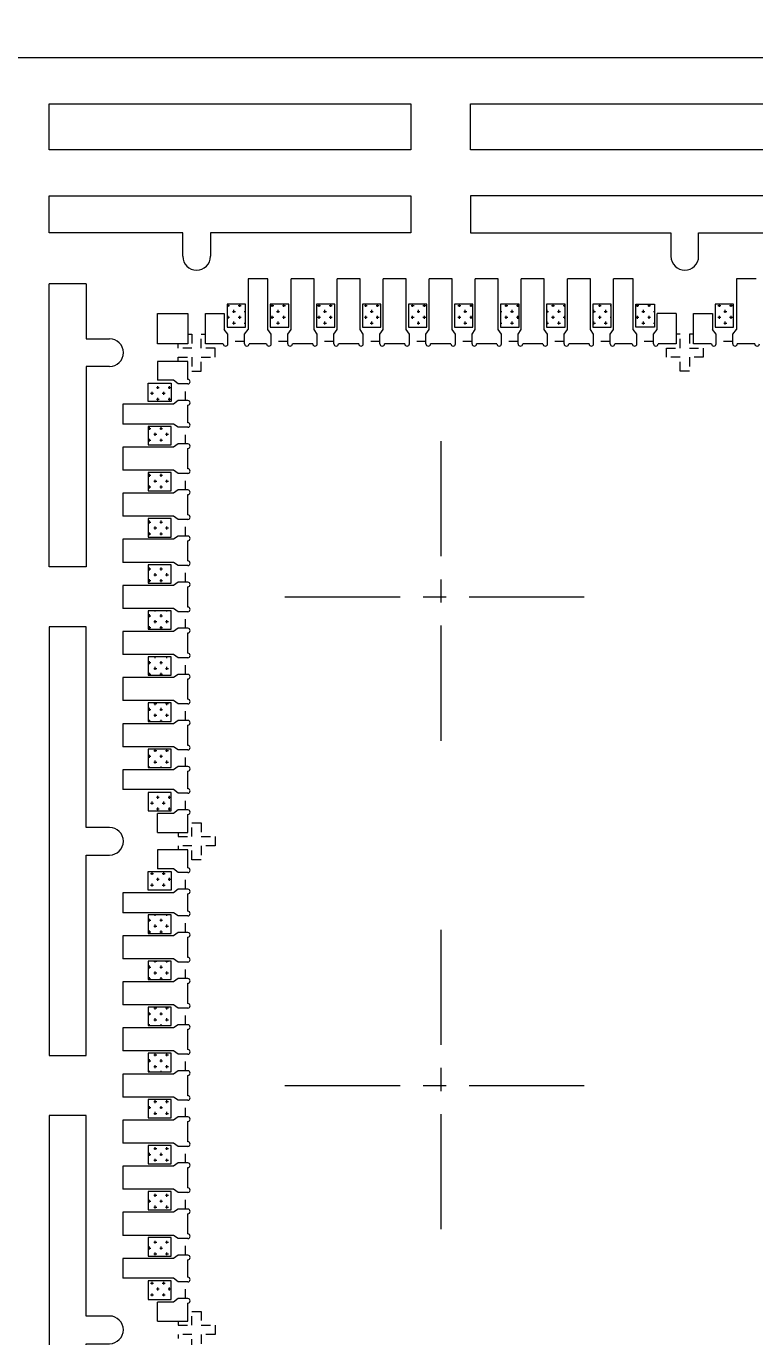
# Model space of a CAD drawing. Header units: millimetres. Extents: x 4859 to 4983, y 1620 to 1771.
# Drawn here: x 4888.55 to 4896.46, y 1741.75 to 1755.96 of the extents above; entities that cross this region are included whole.
import ezdxf

# ---------------------------------------------------------------- set-up
doc = ezdxf.new("R2010")
doc.units = ezdxf.units.MM
doc.linetypes.add('CENTER', pattern=[2, 1.25, -0.25, 0.25, -0.25])
doc.linetypes.add('HIDDEN', pattern=[0.375, 0.25, -0.125])
for name, color, linetype in [('1D', 4, 'Continuous'), ('2D', 4, 'Continuous'), ('PKG', 2, 'Continuous'), ('PLATING', 3, 'Continuous'), ('中心线', 1, 'CENTER')]:
    doc.layers.add(name, color=color, linetype=linetype)
pattern_1 = [(0, (-4196.66482, -1663.62), (0.0635, 0.0635), [0.03175, -0.09525]), (90, (-4196.64895, -1663.63588), (-0.0635, 0.0635), [0.03175, -0.09525])]
pattern_2 = [(0, (-4198.41482, -1663.62), (0.0635, 0.0635), [0.03175, -0.09525]), (90, (-4198.39895, -1663.63588), (-0.0635, 0.0635), [0.03175, -0.09525])]

msp = doc.modelspace()

# ---------------------------------------------------------------- hatches: boundary and pattern name
at = {"layer": 'PLATING', "lineweight": 5}
h = msp.add_hatch(dxfattribs=at)
h.set_pattern_fill('CROSS', color=3, scale=0.01)
h.set_pattern_definition(pattern_2)
h.paths.add_polyline_path([(4890.7257, 1752.9479), (4890.9257, 1752.9479), (4890.9257, 1752.6979), (4890.7257, 1752.6979)])
h = msp.add_hatch(dxfattribs=at)
h.set_pattern_fill('CROSS', color=3, scale=0.01)
h.set_pattern_definition(pattern_1)
h.paths.add_polyline_path([(4891.3957, 1752.6979), (4891.1957, 1752.6979), (4891.1957, 1752.9479), (4891.3957, 1752.9479)])
h = msp.add_hatch(dxfattribs=at)
h.set_pattern_fill('CROSS', color=3, scale=0.01)
h.set_pattern_definition(pattern_1)
h.paths.add_polyline_path([(4891.8957, 1752.6979), (4891.6957, 1752.6979), (4891.6957, 1752.9479), (4891.8957, 1752.9479)])
h = msp.add_hatch(dxfattribs=at)
h.set_pattern_fill('CROSS', color=3, scale=0.01)
h.set_pattern_definition(pattern_1)
h.paths.add_polyline_path([(4892.3957, 1752.6979), (4892.1957, 1752.6979), (4892.1957, 1752.9479), (4892.3957, 1752.9479)])
h = msp.add_hatch(dxfattribs=at)
h.set_pattern_fill('CROSS', color=3, scale=0.01)
h.set_pattern_definition(pattern_1)
h.paths.add_polyline_path([(4892.8957, 1752.6979), (4892.6957, 1752.6979), (4892.6957, 1752.9479), (4892.8957, 1752.9479)])
h = msp.add_hatch(dxfattribs=at)
h.set_pattern_fill('CROSS', color=3, scale=0.01)
h.set_pattern_definition(pattern_1)
h.paths.add_polyline_path([(4893.3957, 1752.6979), (4893.1957, 1752.6979), (4893.1957, 1752.9479), (4893.3957, 1752.9479)])
h = msp.add_hatch(dxfattribs=at)
h.set_pattern_fill('CROSS', color=3, scale=0.01)
h.set_pattern_definition(pattern_1)
h.paths.add_polyline_path([(4893.8957, 1752.6979), (4893.6957, 1752.6979), (4893.6957, 1752.9479), (4893.8957, 1752.9479)])
h = msp.add_hatch(dxfattribs=at)
h.set_pattern_fill('CROSS', color=3, scale=0.01)
h.set_pattern_definition(pattern_1)
h.paths.add_polyline_path([(4894.3957, 1752.6979), (4894.1957, 1752.6979), (4894.1957, 1752.9479), (4894.3957, 1752.9479)])
h = msp.add_hatch(dxfattribs=at)
h.set_pattern_fill('CROSS', color=3, scale=0.01)
h.set_pattern_definition(pattern_1)
h.paths.add_polyline_path([(4894.8957, 1752.6979), (4894.6957, 1752.6979), (4894.6957, 1752.9479), (4894.8957, 1752.9479)])
h = msp.add_hatch(dxfattribs=at)
h.set_pattern_fill('CROSS', color=3, scale=0.01)
h.set_pattern_definition(pattern_2)
h.paths.add_polyline_path([(4895.3657, 1752.6979), (4895.1657, 1752.6979), (4895.1657, 1752.9479), (4895.3657, 1752.9479)])
h = msp.add_hatch(dxfattribs=at)
h.set_pattern_fill('CROSS', color=3, scale=0.01)
h.set_pattern_definition(pattern_2)
h.paths.add_polyline_path([(4896.0257, 1752.9479), (4896.2257, 1752.9479), (4896.2257, 1752.6979), (4896.0257, 1752.6979)])
h = msp.add_hatch(dxfattribs=at)
h.set_pattern_fill('CROSS', color=3, scale=0.01)
h.set_pattern_definition(pattern_2)
h.paths.add_polyline_path([(4890.1207, 1752.0929), (4890.1207, 1751.8929), (4889.8707, 1751.8929), (4889.8707, 1752.0929)])
h = msp.add_hatch(dxfattribs=at)
h.set_pattern_fill('CROSS', color=3, scale=0.01)
h.set_pattern_definition(pattern_1)
h.paths.add_polyline_path([(4890.1207, 1751.6229), (4890.1207, 1751.4229), (4889.8707, 1751.4229), (4889.8707, 1751.6229)])
h = msp.add_hatch(dxfattribs=at)
h.set_pattern_fill('CROSS', color=3, scale=0.01)
h.set_pattern_definition(pattern_1)
h.paths.add_polyline_path([(4890.1207, 1751.1229), (4890.1207, 1750.9229), (4889.8707, 1750.9229), (4889.8707, 1751.1229)])
h = msp.add_hatch(dxfattribs=at)
h.set_pattern_fill('CROSS', color=3, scale=0.01)
h.set_pattern_definition(pattern_1)
h.paths.add_polyline_path([(4890.1207, 1750.6229), (4890.1207, 1750.4229), (4889.8707, 1750.4229), (4889.8707, 1750.6229)])
h = msp.add_hatch(dxfattribs=at)
h.set_pattern_fill('CROSS', color=3, scale=0.01)
h.set_pattern_definition(pattern_1)
h.paths.add_polyline_path([(4890.1207, 1750.1229), (4890.1207, 1749.9229), (4889.8707, 1749.9229), (4889.8707, 1750.1229)])
h = msp.add_hatch(dxfattribs=at)
h.set_pattern_fill('CROSS', color=3, scale=0.01)
h.set_pattern_definition(pattern_1)
h.paths.add_polyline_path([(4890.1207, 1749.6229), (4890.1207, 1749.4229), (4889.8707, 1749.4229), (4889.8707, 1749.6229)])
h = msp.add_hatch(dxfattribs=at)
h.set_pattern_fill('CROSS', color=3, scale=0.01)
h.set_pattern_definition(pattern_1)
h.paths.add_polyline_path([(4890.1207, 1749.1229), (4890.1207, 1748.9229), (4889.8707, 1748.9229), (4889.8707, 1749.1229)])
h = msp.add_hatch(dxfattribs=at)
h.set_pattern_fill('CROSS', color=3, scale=0.01)
h.set_pattern_definition(pattern_1)
h.paths.add_polyline_path([(4890.1207, 1748.6229), (4890.1207, 1748.4229), (4889.8707, 1748.4229), (4889.8707, 1748.6229)])
h = msp.add_hatch(dxfattribs=at)
h.set_pattern_fill('CROSS', color=3, scale=0.01)
h.set_pattern_definition(pattern_1)
h.paths.add_polyline_path([(4890.1207, 1748.1229), (4890.1207, 1747.9229), (4889.8707, 1747.9229), (4889.8707, 1748.1229)])
h = msp.add_hatch(dxfattribs=at)
h.set_pattern_fill('CROSS', color=3, scale=0.01)
h.set_pattern_definition(pattern_2)
h.paths.add_polyline_path([(4889.8707, 1747.4529), (4889.8707, 1747.6529), (4890.1207, 1747.6529), (4890.1207, 1747.4529)])
h = msp.add_hatch(dxfattribs=at)
h.set_pattern_fill('CROSS', color=3, scale=0.01)
h.set_pattern_definition(pattern_2)
h.paths.add_polyline_path([(4890.1207, 1746.7929), (4890.1207, 1746.5929), (4889.8707, 1746.5929), (4889.8707, 1746.7929)])
h = msp.add_hatch(dxfattribs=at)
h.set_pattern_fill('CROSS', color=3, scale=0.01)
h.set_pattern_definition(pattern_1)
h.paths.add_polyline_path([(4890.1207, 1746.3229), (4890.1207, 1746.1229), (4889.8707, 1746.1229), (4889.8707, 1746.3229)])
h = msp.add_hatch(dxfattribs=at)
h.set_pattern_fill('CROSS', color=3, scale=0.01)
h.set_pattern_definition(pattern_1)
h.paths.add_polyline_path([(4890.1207, 1745.8229), (4890.1207, 1745.6229), (4889.8707, 1745.6229), (4889.8707, 1745.8229)])
h = msp.add_hatch(dxfattribs=at)
h.set_pattern_fill('CROSS', color=3, scale=0.01)
h.set_pattern_definition(pattern_1)
h.paths.add_polyline_path([(4890.1207, 1745.3229), (4890.1207, 1745.1229), (4889.8707, 1745.1229), (4889.8707, 1745.3229)])
h = msp.add_hatch(dxfattribs=at)
h.set_pattern_fill('CROSS', color=3, scale=0.01)
h.set_pattern_definition(pattern_1)
h.paths.add_polyline_path([(4890.1207, 1744.8229), (4890.1207, 1744.6229), (4889.8707, 1744.6229), (4889.8707, 1744.8229)])
h = msp.add_hatch(dxfattribs=at)
h.set_pattern_fill('CROSS', color=3, scale=0.01)
h.set_pattern_definition(pattern_1)
h.paths.add_polyline_path([(4890.1207, 1744.3229), (4890.1207, 1744.1229), (4889.8707, 1744.1229), (4889.8707, 1744.3229)])
h = msp.add_hatch(dxfattribs=at)
h.set_pattern_fill('CROSS', color=3, scale=0.01)
h.set_pattern_definition(pattern_1)
h.paths.add_polyline_path([(4890.1207, 1743.8229), (4890.1207, 1743.6229), (4889.8707, 1743.6229), (4889.8707, 1743.8229)])
h = msp.add_hatch(dxfattribs=at)
h.set_pattern_fill('CROSS', color=3, scale=0.01)
h.set_pattern_definition(pattern_1)
h.paths.add_polyline_path([(4890.1207, 1743.3229), (4890.1207, 1743.1229), (4889.8707, 1743.1229), (4889.8707, 1743.3229)])
h = msp.add_hatch(dxfattribs=at)
h.set_pattern_fill('CROSS', color=3, scale=0.01)
h.set_pattern_definition(pattern_1)
h.paths.add_polyline_path([(4890.1207, 1742.8229), (4890.1207, 1742.6229), (4889.8707, 1742.6229), (4889.8707, 1742.8229)])
h = msp.add_hatch(dxfattribs=at)
h.set_pattern_fill('CROSS', color=3, scale=0.01)
h.set_pattern_definition(pattern_2)
h.paths.add_polyline_path([(4889.8707, 1742.1529), (4889.8707, 1742.3529), (4890.1207, 1742.3529), (4890.1207, 1742.1529)])

# ---------------------------------------------------------------- linework, layer by layer
at = {"lineweight": 5}
for p, q in [((4888.7957, 1753.7229), (4888.7957, 1754.1229)), ((4888.7957, 1754.1229), (4892.7207, 1754.1229)), ((4892.7207, 1754.1229), (4892.7207, 1753.7229)), ((4890.2457, 1753.7229), (4888.7957, 1753.7229)), ((4890.2457, 1753.4679), (4890.2457, 1753.7229)), ((4892.7207, 1753.7229), (4890.5457, 1753.7229)), ((4890.5457, 1753.7229), (4890.5457, 1753.4679)), ((4888.7957, 1750.0979), (4888.7957, 1753.1679)), ((4889.1957, 1753.1679), (4888.7957, 1753.1679)), ((4889.1957, 1753.1679), (4889.1957, 1752.5729)), ((4891.1707, 1753.2229), (4890.9557, 1753.2229)), ((4890.9557, 1753.2229), (4890.9557, 1752.6729)), ((4891.1707, 1752.6729), (4891.1707, 1753.2229)), ((4891.6707, 1753.2229), (4891.4207, 1753.2229)), ((4891.4207, 1752.6729), (4891.4207, 1753.2229)), ((4891.6707, 1752.6729), (4891.6707, 1753.2229)), ((4892.1707, 1753.2229), (4891.9207, 1753.2229)), ((4891.9207, 1752.6729), (4891.9207, 1753.2229)), ((4892.1707, 1752.6729), (4892.1707, 1753.2229)), ((4892.6707, 1753.2229), (4892.4207, 1753.2229)), ((4892.4207, 1752.6729), (4892.4207, 1753.2229)), ((4892.6707, 1752.6729), (4892.6707, 1753.2229)), ((4893.1707, 1753.2229), (4892.9207, 1753.2229)), ((4892.9207, 1752.6729), (4892.9207, 1753.2229)), ((4893.1707, 1752.6729), (4893.1707, 1753.2229)), ((4893.6707, 1753.2229), (4893.4207, 1753.2229)), ((4893.4207, 1752.6729), (4893.4207, 1753.2229)), ((4893.6707, 1752.6729), (4893.6707, 1753.2229)), ((4894.1707, 1753.2229), (4893.9207, 1753.2229)), ((4893.9207, 1752.6729), (4893.9207, 1753.2229)), ((4894.1707, 1752.6729), (4894.1707, 1753.2229)), ((4894.6707, 1753.2229), (4894.4207, 1753.2229)), ((4894.4207, 1752.6729), (4894.4207, 1753.2229)), ((4894.6707, 1752.6729), (4894.6707, 1753.2229)), ((4895.1357, 1753.2229), (4894.9207, 1753.2229)), ((4894.9207, 1752.6729), (4894.9207, 1753.2229)), ((4895.1357, 1752.6729), (4895.1357, 1753.2229)), ((4896.4707, 1753.2229), (4896.2557, 1753.2229)), ((4896.2557, 1753.2229), (4896.2557, 1752.6729)), ((4890.4907, 1752.8479), (4890.6957, 1752.8479)), ((4890.6957, 1752.8479), (4890.6957, 1752.6729)), ((4895.6007, 1752.8479), (4895.3957, 1752.8479)), ((4895.3957, 1752.6729), (4895.3957, 1752.8479)), ((4895.7907, 1752.8479), (4895.9957, 1752.8479)), ((4895.9957, 1752.8479), (4895.9957, 1752.6729)), ((4889.1957, 1752.5729), (4889.4507, 1752.5729)), ((4890.7357, 1752.6229), (4890.6957, 1752.6729)), ((4890.7357, 1752.5179), (4890.7357, 1752.6229)), ((4890.9157, 1752.6229), (4890.9557, 1752.6729)), ((4890.9157, 1752.5179), (4890.9157, 1752.6229)), ((4891.2057, 1752.6229), (4891.1707, 1752.6729)), ((4891.2057, 1752.5179), (4891.2057, 1752.6229)), ((4891.3857, 1752.6229), (4891.4207, 1752.6729)), ((4891.3857, 1752.5179), (4891.3857, 1752.6229)), ((4891.7057, 1752.6229), (4891.6707, 1752.6729)), ((4891.7057, 1752.5179), (4891.7057, 1752.6229)), ((4891.8857, 1752.6229), (4891.9207, 1752.6729)), ((4891.8857, 1752.5179), (4891.8857, 1752.6229)), ((4892.2057, 1752.6229), (4892.1707, 1752.6729)), ((4892.2057, 1752.5179), (4892.2057, 1752.6229)), ((4892.3857, 1752.6229), (4892.4207, 1752.6729)), ((4892.3857, 1752.5179), (4892.3857, 1752.6229)), ((4892.7057, 1752.6229), (4892.6707, 1752.6729)), ((4892.7057, 1752.5179), (4892.7057, 1752.6229)), ((4892.8857, 1752.6229), (4892.9207, 1752.6729)), ((4892.8857, 1752.5179), (4892.8857, 1752.6229)), ((4893.2057, 1752.6229), (4893.1707, 1752.6729)), ((4893.2057, 1752.5179), (4893.2057, 1752.6229)), ((4893.3857, 1752.6229), (4893.4207, 1752.6729)), ((4893.3857, 1752.5179), (4893.3857, 1752.6229)), ((4893.7057, 1752.6229), (4893.6707, 1752.6729)), ((4893.7057, 1752.5179), (4893.7057, 1752.6229)), ((4893.8857, 1752.6229), (4893.9207, 1752.6729)), ((4893.8857, 1752.5179), (4893.8857, 1752.6229)), ((4894.2057, 1752.6229), (4894.1707, 1752.6729)), ((4894.2057, 1752.5179), (4894.2057, 1752.6229)), ((4894.3857, 1752.6229), (4894.4207, 1752.6729)), ((4894.3857, 1752.5179), (4894.3857, 1752.6229)), ((4894.7057, 1752.6229), (4894.6707, 1752.6729)), ((4894.7057, 1752.5179), (4894.7057, 1752.6229)), ((4894.8857, 1752.6229), (4894.9207, 1752.6729)), ((4894.8857, 1752.5179), (4894.8857, 1752.6229)), ((4895.1757, 1752.6229), (4895.1357, 1752.6729)), ((4895.1757, 1752.5179), (4895.1757, 1752.6229)), ((4895.3557, 1752.6229), (4895.3957, 1752.6729)), ((4895.3557, 1752.5179), (4895.3557, 1752.6229)), ((4896.0357, 1752.6229), (4895.9957, 1752.6729)), ((4896.0357, 1752.5179), (4896.0357, 1752.6229)), ((4896.2157, 1752.6229), (4896.2557, 1752.6729)), ((4896.2157, 1752.5179), (4896.2157, 1752.6229)), ((4889.4507, 1752.2729), (4889.1957, 1752.2729)), ((4889.1957, 1752.2729), (4889.1957, 1750.0979)), ((4889.9707, 1752.3279), (4889.9707, 1752.1229)), ((4890.1457, 1752.1229), (4889.9707, 1752.1229)), ((4890.1957, 1752.0829), (4890.1457, 1752.1229)), ((4890.3007, 1752.0829), (4890.1957, 1752.0829)), ((4889.5957, 1751.8629), (4889.5957, 1751.6479)), ((4890.1457, 1751.8629), (4889.5957, 1751.8629)), ((4890.1957, 1751.9029), (4890.1457, 1751.8629)), ((4890.3007, 1751.9029), (4890.1957, 1751.9029)), ((4890.1457, 1751.6479), (4889.5957, 1751.6479)), ((4890.1957, 1751.6129), (4890.1457, 1751.6479)), ((4890.3007, 1751.6129), (4890.1957, 1751.6129)), ((4890.1957, 1751.4329), (4890.1457, 1751.3979)), ((4890.3007, 1751.4329), (4890.1957, 1751.4329)), ((4889.5957, 1751.3979), (4889.5957, 1751.1479)), ((4890.1457, 1751.3979), (4889.5957, 1751.3979)), ((4890.1457, 1751.1479), (4889.5957, 1751.1479)), ((4890.1957, 1751.1129), (4890.1457, 1751.1479)), ((4890.3007, 1751.1129), (4890.1957, 1751.1129)), ((4889.5957, 1750.8979), (4889.5957, 1750.6479)), ((4890.1457, 1750.8979), (4889.5957, 1750.8979)), ((4890.1957, 1750.9329), (4890.1457, 1750.8979)), ((4890.3007, 1750.9329), (4890.1957, 1750.9329)), ((4890.1457, 1750.6479), (4889.5957, 1750.6479)), ((4890.1957, 1750.6129), (4890.1457, 1750.6479)), ((4890.3007, 1750.6129), (4890.1957, 1750.6129)), ((4890.1957, 1750.4329), (4890.1457, 1750.3979)), ((4890.3007, 1750.4329), (4890.1957, 1750.4329)), ((4889.5957, 1750.3979), (4889.5957, 1750.1479)), ((4890.1457, 1750.3979), (4889.5957, 1750.3979)), ((4890.1457, 1750.1479), (4889.5957, 1750.1479)), ((4890.1957, 1750.1129), (4890.1457, 1750.1479)), ((4889.1957, 1750.0979), (4888.7957, 1750.0979)), ((4890.3007, 1750.1129), (4890.1957, 1750.1129)), ((4889.5957, 1749.8979), (4889.5957, 1749.6479)), ((4890.1457, 1749.8979), (4889.5957, 1749.8979)), ((4890.1957, 1749.9329), (4890.1457, 1749.8979)), ((4890.3007, 1749.9329), (4890.1957, 1749.9329)), ((4890.1457, 1749.6479), (4889.5957, 1749.6479)), ((4890.1957, 1749.6129), (4890.1457, 1749.6479)), ((4890.3007, 1749.6129), (4890.1957, 1749.6129)), ((4890.1957, 1749.4329), (4890.1457, 1749.3979)), ((4890.3007, 1749.4329), (4890.1957, 1749.4329)), ((4889.5957, 1749.3979), (4889.5957, 1749.1479)), ((4890.1457, 1749.3979), (4889.5957, 1749.3979)), ((4890.1457, 1749.1479), (4889.5957, 1749.1479)), ((4890.1957, 1749.1129), (4890.1457, 1749.1479)), ((4890.3007, 1749.1129), (4890.1957, 1749.1129)), ((4889.5957, 1748.8979), (4889.5957, 1748.6479)), ((4890.1457, 1748.8979), (4889.5957, 1748.8979)), ((4890.1957, 1748.9329), (4890.1457, 1748.8979)), ((4890.3007, 1748.9329), (4890.1957, 1748.9329)), ((4890.1457, 1748.6479), (4889.5957, 1748.6479)), ((4890.1957, 1748.6129), (4890.1457, 1748.6479)), ((4890.3007, 1748.6129), (4890.1957, 1748.6129)), ((4890.1957, 1748.4329), (4890.1457, 1748.3979)), ((4890.3007, 1748.4329), (4890.1957, 1748.4329)), ((4889.5957, 1748.3979), (4889.5957, 1748.1479)), ((4890.1457, 1748.3979), (4889.5957, 1748.3979)), ((4890.1457, 1748.1479), (4889.5957, 1748.1479)), ((4890.1957, 1748.1129), (4890.1457, 1748.1479)), ((4890.3007, 1748.1129), (4890.1957, 1748.1129)), ((4889.5957, 1747.8979), (4889.5957, 1747.6829)), ((4890.1457, 1747.8979), (4889.5957, 1747.8979)), ((4890.1957, 1747.9329), (4890.1457, 1747.8979)), ((4890.3007, 1747.9329), (4890.1957, 1747.9329)), ((4890.1457, 1747.6829), (4889.5957, 1747.6829)), ((4890.1957, 1747.6429), (4890.1457, 1747.6829)), ((4890.3007, 1747.6429), (4890.1957, 1747.6429)), ((4890.1957, 1747.4629), (4890.1457, 1747.4229)), ((4890.3007, 1747.4629), (4890.1957, 1747.4629)), ((4889.9707, 1747.2179), (4889.9707, 1747.4229)), ((4890.1457, 1747.4229), (4889.9707, 1747.4229)), ((4889.9707, 1747.0279), (4889.9707, 1746.8229)), ((4890.1457, 1746.8229), (4889.9707, 1746.8229)), ((4890.1957, 1746.7829), (4890.1457, 1746.8229)), ((4890.3007, 1746.7829), (4890.1957, 1746.7829)), ((4890.1957, 1746.6029), (4890.1457, 1746.5629)), ((4890.3007, 1746.6029), (4890.1957, 1746.6029)), ((4889.5957, 1746.5629), (4889.5957, 1746.3479)), ((4890.1457, 1746.5629), (4889.5957, 1746.5629)), ((4890.1457, 1746.3479), (4889.5957, 1746.3479)), ((4890.1957, 1746.3129), (4890.1457, 1746.3479)), ((4890.3007, 1746.3129), (4890.1957, 1746.3129)), ((4889.5957, 1746.0979), (4889.5957, 1745.8479)), ((4890.1457, 1746.0979), (4889.5957, 1746.0979)), ((4890.1957, 1746.1329), (4890.1457, 1746.0979)), ((4890.3007, 1746.1329), (4890.1957, 1746.1329)), ((4890.1457, 1745.8479), (4889.5957, 1745.8479)), ((4890.1957, 1745.8129), (4890.1457, 1745.8479)), ((4890.3007, 1745.8129), (4890.1957, 1745.8129)), ((4889.5957, 1745.5979), (4889.5957, 1745.3479)), ((4890.1457, 1745.5979), (4889.5957, 1745.5979)), ((4890.1957, 1745.6329), (4890.1457, 1745.5979)), ((4890.3007, 1745.6329), (4890.1957, 1745.6329)), ((4890.1457, 1745.3479), (4889.5957, 1745.3479)), ((4890.1957, 1745.3129), (4890.1457, 1745.3479)), ((4890.3007, 1745.3129), (4890.1957, 1745.3129)), ((4889.5957, 1745.0979), (4889.5957, 1744.8479)), ((4890.1457, 1745.0979), (4889.5957, 1745.0979)), ((4890.1957, 1745.1329), (4890.1457, 1745.0979)), ((4890.3007, 1745.1329), (4890.1957, 1745.1329)), ((4890.1457, 1744.8479), (4889.5957, 1744.8479)), ((4890.1957, 1744.8129), (4890.1457, 1744.8479)), ((4890.3007, 1744.8129), (4890.1957, 1744.8129)), ((4889.5957, 1744.5979), (4889.5957, 1744.3479)), ((4890.1457, 1744.5979), (4889.5957, 1744.5979)), ((4890.1957, 1744.6329), (4890.1457, 1744.5979)), ((4890.3007, 1744.6329), (4890.1957, 1744.6329)), ((4890.1457, 1744.3479), (4889.5957, 1744.3479)), ((4890.1957, 1744.3129), (4890.1457, 1744.3479)), ((4890.3007, 1744.3129), (4890.1957, 1744.3129)), ((4889.5957, 1744.0979), (4889.5957, 1743.8479)), ((4890.1457, 1744.0979), (4889.5957, 1744.0979)), ((4890.1957, 1744.1329), (4890.1457, 1744.0979)), ((4890.3007, 1744.1329), (4890.1957, 1744.1329)), ((4890.1457, 1743.8479), (4889.5957, 1743.8479)), ((4890.1957, 1743.8129), (4890.1457, 1743.8479)), ((4890.3007, 1743.8129), (4890.1957, 1743.8129)), ((4889.5957, 1743.5979), (4889.5957, 1743.3479)), ((4890.1457, 1743.5979), (4889.5957, 1743.5979)), ((4890.1957, 1743.6329), (4890.1457, 1743.5979)), ((4890.3007, 1743.6329), (4890.1957, 1743.6329)), ((4890.1457, 1743.3479), (4889.5957, 1743.3479)), ((4890.1957, 1743.3129), (4890.1457, 1743.3479)), ((4890.3007, 1743.3129), (4890.1957, 1743.3129)), ((4889.5957, 1743.0979), (4889.5957, 1742.8479)), ((4890.1457, 1743.0979), (4889.5957, 1743.0979)), ((4890.1957, 1743.1329), (4890.1457, 1743.0979)), ((4890.3007, 1743.1329), (4890.1957, 1743.1329)), ((4890.1457, 1742.8479), (4889.5957, 1742.8479)), ((4890.1957, 1742.8129), (4890.1457, 1742.8479)), ((4890.3007, 1742.8129), (4890.1957, 1742.8129)), ((4890.1957, 1742.6329), (4890.1457, 1742.5979)), ((4890.3007, 1742.6329), (4890.1957, 1742.6329)), ((4889.5957, 1742.5979), (4889.5957, 1742.3829)), ((4890.1457, 1742.5979), (4889.5957, 1742.5979)), ((4890.1457, 1742.3829), (4889.5957, 1742.3829)), ((4890.1957, 1742.3429), (4890.1457, 1742.3829)), ((4890.3007, 1742.3429), (4890.1957, 1742.3429)), ((4889.9707, 1741.9179), (4889.9707, 1742.1229)), ((4890.1457, 1742.1229), (4889.9707, 1742.1229)), ((4890.1957, 1742.1629), (4890.1457, 1742.1229)), ((4890.3007, 1742.1629), (4890.1957, 1742.1629))]:
    msp.add_line(p, q, dxfattribs=at)
for points in [[(4888.7957, 1755.1229), (4892.7207, 1755.1229), (4892.7207, 1754.6229), (4888.7957, 1754.6229)], [(4893.3707, 1755.1229), (4898.0207, 1755.1229), (4898.0207, 1754.6229), (4893.3707, 1754.6229)], [(4890.3007, 1752.5179), (4889.9707, 1752.5179), (4889.9707, 1752.8479), (4890.3007, 1752.8479)]]:
    msp.add_lwpolyline(points, close=True, dxfattribs=at)
for points in [[(4895.5457, 1753.4679, 1), (4895.8457, 1753.4679), (4895.8457, 1753.7229), (4898.0207, 1753.7229), (4898.0207, 1754.1229), (4893.3707, 1754.1229), (4893.3707, 1753.7229), (4895.5457, 1753.7229)], [(4889.4507, 1746.9729, 1), (4889.4507, 1747.2729), (4889.1957, 1747.2729), (4889.1957, 1749.4479), (4888.7957, 1749.4479), (4888.7957, 1744.7979), (4889.1957, 1744.7979), (4889.1957, 1746.9729)], [(4889.4507, 1741.6729, 1), (4889.4507, 1741.9729), (4889.1957, 1741.9729), (4889.1957, 1744.1479), (4888.7957, 1744.1479), (4888.7957, 1739.4979), (4889.1957, 1739.4979), (4889.1957, 1741.6729)]]:
    msp.add_lwpolyline(points, format="xyb", close=True, dxfattribs=at)
for points in [[(4890.6857, 1752.5179), (4890.4907, 1752.5179), (4890.4907, 1752.8479)], [(4895.6007, 1752.8479), (4895.6007, 1752.5179), (4895.4057, 1752.5179)], [(4895.9857, 1752.5179), (4895.7907, 1752.5179), (4895.7907, 1752.8479)], [(4891.1557, 1752.5179), (4890.9657, 1752.5179)], [(4891.6557, 1752.5179), (4891.4357, 1752.5179)], [(4892.1557, 1752.5179), (4891.9357, 1752.5179)], [(4892.6557, 1752.5179), (4892.4357, 1752.5179)], [(4893.1557, 1752.5179), (4892.9357, 1752.5179)], [(4893.6557, 1752.5179), (4893.4357, 1752.5179)], [(4894.1557, 1752.5179), (4893.9357, 1752.5179)], [(4894.6557, 1752.5179), (4894.4357, 1752.5179)], [(4895.1257, 1752.5179), (4894.9357, 1752.5179)], [(4896.4557, 1752.5179), (4896.2657, 1752.5179)], [(4890.3007, 1752.1329), (4890.3007, 1752.3279), (4889.9707, 1752.3279)], [(4890.3007, 1751.6629), (4890.3007, 1751.8529)], [(4890.3007, 1751.1629), (4890.3007, 1751.3829)], [(4890.3007, 1750.6629), (4890.3007, 1750.8829)], [(4890.3007, 1750.1629), (4890.3007, 1750.3829)], [(4890.3007, 1749.6629), (4890.3007, 1749.8829)], [(4890.3007, 1749.1629), (4890.3007, 1749.3829)], [(4890.3007, 1748.6629), (4890.3007, 1748.8829)], [(4890.3007, 1748.1629), (4890.3007, 1748.3829)], [(4890.3007, 1747.6929), (4890.3007, 1747.8829)], [(4889.9707, 1747.2179), (4890.3007, 1747.2179), (4890.3007, 1747.4129)], [(4890.3007, 1746.8329), (4890.3007, 1747.0279), (4889.9707, 1747.0279)], [(4890.3007, 1746.3629), (4890.3007, 1746.5529)], [(4890.3007, 1745.8629), (4890.3007, 1746.0829)], [(4890.3007, 1745.3629), (4890.3007, 1745.5829)], [(4890.3007, 1744.8629), (4890.3007, 1745.0829)], [(4890.3007, 1744.3629), (4890.3007, 1744.5829)], [(4890.3007, 1743.8629), (4890.3007, 1744.0829)], [(4890.3007, 1743.3629), (4890.3007, 1743.5829)], [(4890.3007, 1742.8629), (4890.3007, 1743.0829)], [(4890.3007, 1742.3929), (4890.3007, 1742.5829)], [(4889.9707, 1741.9179), (4890.3007, 1741.9179), (4890.3007, 1742.1129)]]:
    msp.add_lwpolyline(points, dxfattribs=at)
for centre, radius, start, end in [((4890.3957, 1753.4679), 0.15, 180, 0), ((4889.4507, 1752.4229), 0.15, 270, 90), ((4890.7107, 1752.5179), 0.025, 180, 0), ((4890.9407, 1752.5179), 0.025, 180, 0), ((4891.1807, 1752.5179), 0.025, 180, 0), ((4891.4107, 1752.5179), 0.025, 180, 0), ((4891.6807, 1752.5179), 0.025, 180, 0), ((4891.9107, 1752.5179), 0.025, 180, 0), ((4892.1807, 1752.5179), 0.025, 180, 0), ((4892.4107, 1752.5179), 0.025, 180, 0), ((4892.6807, 1752.5179), 0.025, 180, 0), ((4892.9107, 1752.5179), 0.025, 180, 0), ((4893.1807, 1752.5179), 0.025, 180, 0), ((4893.4107, 1752.5179), 0.025, 180, 0), ((4893.6807, 1752.5179), 0.025, 180, 0), ((4893.9107, 1752.5179), 0.025, 180, 0), ((4894.1807, 1752.5179), 0.025, 180, 0), ((4894.4107, 1752.5179), 0.025, 180, 0), ((4894.6807, 1752.5179), 0.025, 180, 0), ((4894.9107, 1752.5179), 0.025, 180, 0), ((4895.1507, 1752.5179), 0.025, 180, 0), ((4895.3807, 1752.5179), 0.025, 180, 0), ((4896.0107, 1752.5179), 0.025, 180, 0), ((4896.2407, 1752.5179), 0.025, 180, 0), ((4896.4807, 1752.5179), 0.025, 180, 0), ((4890.3007, 1752.1079), 0.025, 270, 90), ((4890.3007, 1751.8779), 0.025, 270, 90), ((4890.3007, 1751.6379), 0.025, 270, 90), ((4890.3007, 1751.4079), 0.025, 270, 90), ((4890.3007, 1751.1379), 0.025, 270, 90), ((4890.3007, 1750.9079), 0.025, 270, 90), ((4890.3007, 1750.6379), 0.025, 270, 90), ((4890.3007, 1750.4079), 0.025, 270, 90), ((4890.3007, 1750.1379), 0.025, 270, 90), ((4890.3007, 1749.9079), 0.025, 270, 90), ((4890.3007, 1749.6379), 0.025, 270, 90), ((4890.3007, 1749.4079), 0.025, 270, 90), ((4890.3007, 1749.1379), 0.025, 270, 90), ((4890.3007, 1748.9079), 0.025, 270, 90), ((4890.3007, 1748.6379), 0.025, 270, 90), ((4890.3007, 1748.4079), 0.025, 270, 90), ((4890.3007, 1748.1379), 0.025, 270, 90), ((4890.3007, 1747.9079), 0.025, 270, 90), ((4890.3007, 1747.6679), 0.025, 270, 90), ((4890.3007, 1747.4379), 0.025, 270, 90), ((4890.3007, 1746.8079), 0.025, 270, 90), ((4890.3007, 1746.5779), 0.025, 270, 90), ((4890.3007, 1746.3379), 0.025, 270, 90), ((4890.3007, 1746.1079), 0.025, 270, 90), ((4890.3007, 1745.8379), 0.025, 270, 90), ((4890.3007, 1745.6079), 0.025, 270, 90), ((4890.3007, 1745.3379), 0.025, 270, 90), ((4890.3007, 1745.1079), 0.025, 270, 90), ((4890.3007, 1744.8379), 0.025, 270, 90), ((4890.3007, 1744.6079), 0.025, 270, 90), ((4890.3007, 1744.3379), 0.025, 270, 90), ((4890.3007, 1744.1079), 0.025, 270, 90), ((4890.3007, 1743.8379), 0.025, 270, 90), ((4890.3007, 1743.6079), 0.025, 270, 90), ((4890.3007, 1743.3379), 0.025, 270, 90), ((4890.3007, 1743.1079), 0.025, 270, 90), ((4890.3007, 1742.8379), 0.025, 270, 90), ((4890.3007, 1742.6079), 0.025, 270, 90), ((4890.3007, 1742.3679), 0.025, 270, 90), ((4890.3007, 1742.1379), 0.025, 270, 90)]:
    msp.add_arc(centre, radius, start, end, dxfattribs=at)
at = {"layer": '1D', "color": 4, "linetype": 'HIDDEN', "lineweight": 5, "ltscale": 0.3}
for points in [[(4890.9157, 1752.5429), (4890.7357, 1752.5429)], [(4891.3857, 1752.5429), (4891.2057, 1752.5429)], [(4891.8857, 1752.5429), (4891.7057, 1752.5429)], [(4892.3857, 1752.5429), (4892.2057, 1752.5429)], [(4892.8857, 1752.5429), (4892.7057, 1752.5429)], [(4893.3857, 1752.5429), (4893.2057, 1752.5429)], [(4893.8857, 1752.5429), (4893.7057, 1752.5429)], [(4894.3857, 1752.5429), (4894.2057, 1752.5429)], [(4894.8857, 1752.5429), (4894.7057, 1752.5429)], [(4895.3557, 1752.5429), (4895.1757, 1752.5429)], [(4896.2157, 1752.5429), (4896.0357, 1752.5429)], [(4890.2757, 1751.9029), (4890.2757, 1752.0829)], [(4890.2757, 1751.4329), (4890.2757, 1751.6129)], [(4890.2757, 1750.9329), (4890.2757, 1751.1129)], [(4890.2757, 1750.4329), (4890.2757, 1750.6129)], [(4890.2757, 1749.9329), (4890.2757, 1750.1129)], [(4890.2757, 1749.4329), (4890.2757, 1749.6129)], [(4890.2757, 1748.9329), (4890.2757, 1749.1129)], [(4890.2757, 1748.4329), (4890.2757, 1748.6129)], [(4890.2757, 1747.9329), (4890.2757, 1748.1129)], [(4890.2757, 1747.4629), (4890.2757, 1747.6429)], [(4890.2757, 1746.6029), (4890.2757, 1746.7829)], [(4890.2757, 1746.1329), (4890.2757, 1746.3129)], [(4890.2757, 1745.6329), (4890.2757, 1745.8129)], [(4890.2757, 1745.1329), (4890.2757, 1745.3129)], [(4890.2757, 1744.6329), (4890.2757, 1744.8129)], [(4890.2757, 1744.1329), (4890.2757, 1744.3129)], [(4890.2757, 1743.6329), (4890.2757, 1743.8129)], [(4890.2757, 1743.1329), (4890.2757, 1743.3129)], [(4890.2757, 1742.6329), (4890.2757, 1742.8129)], [(4890.2757, 1742.1629), (4890.2757, 1742.3429)]]:
    msp.add_lwpolyline(points, dxfattribs=at)
at = {"layer": '2D', "color": 4, "linetype": 'HIDDEN', "lineweight": 5, "ltscale": 0.3}
for points in [[(4890.3007, 1752.6229), (4890.3457, 1752.6229), (4890.3457, 1752.4729), (4890.1957, 1752.4729), (4890.1957, 1752.5179)], [(4890.1957, 1752.3279), (4890.1957, 1752.3729), (4890.3457, 1752.3729), (4890.3457, 1752.2229), (4890.4457, 1752.2229), (4890.4457, 1752.3729), (4890.5957, 1752.3729), (4890.5957, 1752.4729), (4890.4457, 1752.4729), (4890.4457, 1752.6229), (4890.4907, 1752.6229)], [(4895.7907, 1752.6229), (4895.7457, 1752.6229), (4895.7457, 1752.4729), (4895.8957, 1752.4729), (4895.8957, 1752.3729), (4895.7457, 1752.3729), (4895.7457, 1752.2229), (4895.6457, 1752.2229), (4895.6457, 1752.3729), (4895.4957, 1752.3729), (4895.4957, 1752.4729), (4895.6457, 1752.4729), (4895.6457, 1752.6229), (4895.6007, 1752.6229)], [(4890.1957, 1747.2179), (4890.1957, 1747.1729), (4890.3457, 1747.1729), (4890.3457, 1747.3229), (4890.4457, 1747.3229), (4890.4457, 1747.1729), (4890.5957, 1747.1729), (4890.5957, 1747.0729), (4890.4457, 1747.0729), (4890.4457, 1746.9229), (4890.3457, 1746.9229), (4890.3457, 1747.0729), (4890.1957, 1747.0729), (4890.1957, 1747.0279)], [(4890.1957, 1741.9179), (4890.1957, 1741.8729), (4890.3457, 1741.8729), (4890.3457, 1742.0229), (4890.4457, 1742.0229), (4890.4457, 1741.8729), (4890.5957, 1741.8729), (4890.5957, 1741.7729), (4890.4457, 1741.7729), (4890.4457, 1741.6229), (4890.3457, 1741.6229), (4890.3457, 1741.7729), (4890.1957, 1741.7729), (4890.1957, 1741.7279)]]:
    msp.add_lwpolyline(points, dxfattribs=at)
at = {"layer": 'PKG', "color": 1, "lineweight": 5}
msp.add_lwpolyline([(4959.2957, 1685.6229), (4887.2957, 1685.6229), (4887.2957, 1755.6229), (4959.2957, 1755.6229)], dxfattribs=at)
at = {"layer": 'PLATING', "lineweight": 5}
for points in [[(4890.7257, 1752.6979), (4890.9257, 1752.6979), (4890.9257, 1752.9479), (4890.7257, 1752.9479)], [(4891.1957, 1752.6979), (4891.3957, 1752.6979), (4891.3957, 1752.9479), (4891.1957, 1752.9479)], [(4891.6957, 1752.6979), (4891.8957, 1752.6979), (4891.8957, 1752.9479), (4891.6957, 1752.9479)], [(4892.1957, 1752.6979), (4892.3957, 1752.6979), (4892.3957, 1752.9479), (4892.1957, 1752.9479)], [(4892.6957, 1752.6979), (4892.8957, 1752.6979), (4892.8957, 1752.9479), (4892.6957, 1752.9479)], [(4893.1957, 1752.6979), (4893.3957, 1752.6979), (4893.3957, 1752.9479), (4893.1957, 1752.9479)], [(4893.6957, 1752.6979), (4893.8957, 1752.6979), (4893.8957, 1752.9479), (4893.6957, 1752.9479)], [(4894.1957, 1752.6979), (4894.3957, 1752.6979), (4894.3957, 1752.9479), (4894.1957, 1752.9479)], [(4894.6957, 1752.6979), (4894.8957, 1752.6979), (4894.8957, 1752.9479), (4894.6957, 1752.9479)], [(4895.3657, 1752.6979), (4895.1657, 1752.6979), (4895.1657, 1752.9479), (4895.3657, 1752.9479)], [(4896.0257, 1752.6979), (4896.2257, 1752.6979), (4896.2257, 1752.9479), (4896.0257, 1752.9479)], [(4890.1207, 1752.0929), (4890.1207, 1751.8929), (4889.8707, 1751.8929), (4889.8707, 1752.0929)], [(4890.1207, 1751.4229), (4890.1207, 1751.6229), (4889.8707, 1751.6229), (4889.8707, 1751.4229)], [(4890.1207, 1750.9229), (4890.1207, 1751.1229), (4889.8707, 1751.1229), (4889.8707, 1750.9229)], [(4890.1207, 1750.4229), (4890.1207, 1750.6229), (4889.8707, 1750.6229), (4889.8707, 1750.4229)], [(4890.1207, 1749.9229), (4890.1207, 1750.1229), (4889.8707, 1750.1229), (4889.8707, 1749.9229)], [(4890.1207, 1749.4229), (4890.1207, 1749.6229), (4889.8707, 1749.6229), (4889.8707, 1749.4229)], [(4890.1207, 1748.9229), (4890.1207, 1749.1229), (4889.8707, 1749.1229), (4889.8707, 1748.9229)], [(4890.1207, 1748.4229), (4890.1207, 1748.6229), (4889.8707, 1748.6229), (4889.8707, 1748.4229)], [(4890.1207, 1747.9229), (4890.1207, 1748.1229), (4889.8707, 1748.1229), (4889.8707, 1747.9229)], [(4890.1207, 1747.4529), (4890.1207, 1747.6529), (4889.8707, 1747.6529), (4889.8707, 1747.4529)], [(4890.1207, 1746.7929), (4890.1207, 1746.5929), (4889.8707, 1746.5929), (4889.8707, 1746.7929)], [(4890.1207, 1746.1229), (4890.1207, 1746.3229), (4889.8707, 1746.3229), (4889.8707, 1746.1229)], [(4890.1207, 1745.6229), (4890.1207, 1745.8229), (4889.8707, 1745.8229), (4889.8707, 1745.6229)], [(4890.1207, 1745.1229), (4890.1207, 1745.3229), (4889.8707, 1745.3229), (4889.8707, 1745.1229)], [(4890.1207, 1744.6229), (4890.1207, 1744.8229), (4889.8707, 1744.8229), (4889.8707, 1744.6229)], [(4890.1207, 1744.1229), (4890.1207, 1744.3229), (4889.8707, 1744.3229), (4889.8707, 1744.1229)], [(4890.1207, 1743.6229), (4890.1207, 1743.8229), (4889.8707, 1743.8229), (4889.8707, 1743.6229)], [(4890.1207, 1743.1229), (4890.1207, 1743.3229), (4889.8707, 1743.3229), (4889.8707, 1743.1229)], [(4890.1207, 1742.6229), (4890.1207, 1742.8229), (4889.8707, 1742.8229), (4889.8707, 1742.6229)], [(4890.1207, 1742.1529), (4890.1207, 1742.3529), (4889.8707, 1742.3529), (4889.8707, 1742.1529)]]:
    msp.add_lwpolyline(points, close=True, dxfattribs=at)
at = {"layer": '中心线', "linetype": 'CENTER', "lineweight": 5}
for p, q in [((4893.0457, 1751.4636), (4893.0457, 1748.0821)), ((4891.3549, 1749.7729), (4894.7364, 1749.7729)), ((4893.0457, 1746.1636), (4893.0457, 1742.7821)), ((4891.3549, 1744.4729), (4894.7364, 1744.4729))]:
    msp.add_line(p, q, dxfattribs=at)

doc.saveas('drawing.dxf')
